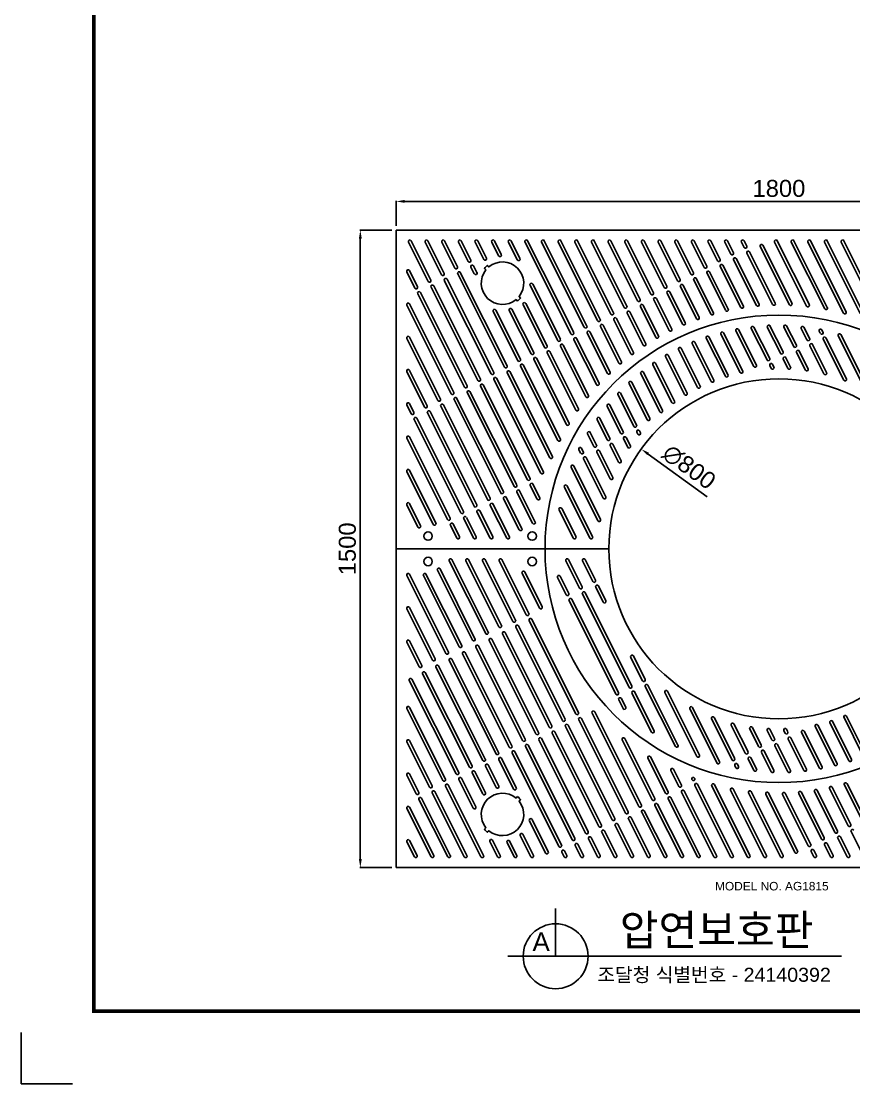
# Model space of a CAD drawing. Header units: millimetres. Extents: x 20045 to 27217, y -49849 to -44778.
# Drawn here: x 20045 to 22002, y -49849 to -47349 of the extents above; entities that cross this region are included whole.
import ezdxf
from ezdxf.enums import TextEntityAlignment as Align

# ---------------------------------------------------------------- set-up
doc = ezdxf.new("R2010")
doc.units = ezdxf.units.MM
doc.layers.add('LAYOUT', color=7, linetype='Continuous')
doc.layers.add('TEXT', color=7, linetype='Continuous')
doc.styles.get("Standard").update_dxf_attribs({"font": 'arial.ttf'})
doc.dimstyles.new('ISO-25', dxfattribs={"dimtxt": 40, "dimasz": 20, "dimexe": 1.25, "dimexo": 10, "dimgap": 10, "dimtad": 1, "dimdec": 0, "dimtxsty": 'Standard', "dimcen": 2.5, "dimclrd": 3, "dimclre": 3, "dimclrt": 3, "dimadec": 0, "dimazin": 0, "dimtfac": 1, "dimtdec": 0, "dimtmove": 0, "dimatfit": 3, "dimfxl": 1, "dimarcsym": 0})

# ---------------------------------------------------------------- blocks, each defined once
blk = doc.blocks.new('AG1815')
for p, q in [((17607.6, -48652.7), (17607.6, -47902.7)), ((17607.6, -47902.7), (19407.6, -47902.7)), ((17689.2, -48020.3), (17642.9, -47927.7)), ((17720.5, -48004.6), (17682, -47927.7)), ((17751.8, -47989), (17721.2, -47927.7)), ((17783.1, -47973.3), (17760.3, -47927.7)), ((17819.9, -47968.7), (17799.4, -47927.7)), ((17854.8, -47960.2), (17838.6, -47927.7)), ((17898.7, -47969.7), (17877.7, -47927.7)), ((18025, -48144), (17916.8, -47927.7)), ((18056.3, -48128.4), (17955.9, -47927.7)), ((18087.6, -48112.7), (17995.1, -47927.7)), ((18118.9, -48097.1), (18034.2, -47927.7)), ((18150.2, -48081.4), (18073.3, -47927.7)), ((18181.5, -48065.8), (18112.5, -47927.7)), ((18212.8, -48050.1), (18151.6, -47927.7)), ((18244.1, -48034.4), (18190.7, -47927.7)), ((18275.4, -48018.8), (18229.9, -47927.7)), ((18306.7, -48003.1), (18269, -47927.7)), ((18338, -47987.4), (18308.1, -47927.7)), ((18369.3, -47971.8), (18347.3, -47927.7)), ((18400.6, -47956.2), (18386.4, -47927.7)), ((18431.9, -47940.5), (18425.5, -47927.7)), ((18579.1, -48078.3), (18503.8, -47927.7)), ((18621.4, -48084.7), (18542.9, -47927.7)), ((18665.7, -48095), (18582, -47927.7)), ((18705.1, -48095.6), (18621.2, -47927.7)), ((18736.4, -48079.9), (18660.3, -47927.7)), ((17682.9, -48023.4), (17636.6, -47930.8)), ((17714.2, -48007.8), (17675.8, -47930.8)), ((17745.5, -47992.1), (17714.9, -47930.8)), ((17776.8, -47976.5), (17754, -47930.8)), ((17813.7, -47971.8), (17793.2, -47930.8)), ((17848.5, -47963.3), (17832.3, -47930.8)), ((17892.4, -47972.8), (17871.4, -47930.8)), ((18018.7, -48147.1), (17910.6, -47930.8)), ((18050, -48131.5), (17949.7, -47930.8)), ((18081.3, -48115.8), (17988.8, -47930.8)), ((18112.6, -48100.2), (18028, -47930.8)), ((18143.9, -48084.5), (18067.1, -47930.8)), ((18175.2, -48068.9), (18106.2, -47930.8)), ((18206.5, -48053.2), (18145.3, -47930.8)), ((18237.8, -48037.6), (18184.5, -47930.8)), ((18269.2, -48021.9), (18223.6, -47930.8)), ((18300.5, -48006.3), (18262.7, -47930.8)), ((18331.7, -47990.6), (18301.9, -47930.8)), ((18363.1, -47975), (18341, -47930.8)), ((18394.4, -47959.3), (18380.1, -47930.8)), ((18425.7, -47943.7), (18419.3, -47930.8)), ((18532.1, -48078.2), (18463.7, -47941.4)), ((18538.4, -48075.1), (18470, -47938.3)), ((18572.8, -48081.4), (18497.5, -47930.8)), ((18615.2, -48087.9), (18536.7, -47930.8)), ((18659.4, -48098.1), (18575.8, -47930.8)), ((18698.8, -48098.7), (18614.9, -47930.8)), ((18730.2, -48083), (18654.1, -47930.8)), ((18454.8, -48080.1), (18401.1, -47972.7)), ((18461, -48077), (18407.3, -47969.6)), ((18492.8, -48077.9), (18432.4, -47957.1)), ((18499.1, -48074.8), (18438.6, -47953.9)), ((17651.6, -48039.1), (17632.6, -48001)), ((17657.9, -48035.9), (17638.9, -47997.9)), ((17868.4, -48222.3), (17758.5, -48002.4)), ((17791.4, -48005.6), (17783.6, -47989.9)), ((17797.7, -48002.5), (17789.8, -47986.7)), ((18388.5, -48088.4), (18344.7, -48000.9)), ((18418, -48084.7), (18369.8, -47988.4)), ((18424.2, -48081.6), (18376, -47985.3)), ((17830.9, -48241.1), (17720.9, -48021.2)), ((17837.1, -48237.9), (17727.2, -48018.1)), ((17862.2, -48225.4), (17752.3, -48005.5)), ((18347.5, -48100.4), (18307.2, -48019.7)), ((18353.8, -48097.3), (18313.4, -48016.6)), ((18382.2, -48091.5), (18338.5, -48004)), ((17768.3, -48272.4), (17658.3, -48052.5)), ((17774.5, -48269.2), (17664.6, -48049.4)), ((17799.6, -48256.7), (17689.6, -48036.8)), ((17805.8, -48253.6), (17695.9, -48033.7)), ((17987.4, -48162.8), (17922.4, -48032.8)), ((17993.7, -48159.7), (17928.7, -48029.6)), ((18281.1, -48124.2), (18244.6, -48051)), ((18287.4, -48121), (18250.8, -48047.9)), ((18313.9, -48111.3), (18275.9, -48035.3)), ((18320.1, -48108.2), (18282.1, -48032.2)), ((17743.2, -48284.9), (17638.9, -48076.1)), ((17956.1, -48178.4), (17906, -48078.3)), ((17962.4, -48175.3), (17912.3, -48075.1)), ((18249.4, -48139), (18213.3, -48066.6)), ((18255.7, -48135.8), (18219.5, -48063.5)), ((17737, -48288), (17632.6, -48079.3)), ((17893.5, -48209.8), (17835.6, -48093.9)), ((17899.8, -48206.6), (17841.8, -48090.8)), ((17924.8, -48194.1), (17873.7, -48091.9)), ((17931.1, -48191), (17879.9, -48088.7)), ((18188.4, -48173.5), (18150.6, -48098)), ((18194.7, -48170.3), (18156.9, -48094.8)), ((18218.4, -48155.2), (18181.9, -48082.3)), ((18224.7, -48152.1), (18188.2, -48079.2)), ((18137.5, -48212.6), (18094.3, -48126.1)), ((18159.3, -48193.6), (18119.3, -48113.6)), ((18165.6, -48190.5), (18125.6, -48110.5)), ((18517.3, -48189.5), (18486.6, -48128.1)), ((18548.6, -48173.8), (18525.7, -48128)), ((18104.3, -48240), (18056.7, -48144.9)), ((18110.5, -48236.8), (18063, -48141.8)), ((18131.3, -48215.7), (18088, -48129.3)), ((18416.2, -48237.7), (18371, -48147.3)), ((18422.4, -48234.5), (18377.2, -48144.1)), ((18448.4, -48223.9), (18406.2, -48139.5)), ((18454.7, -48220.8), (18412.5, -48136.4)), ((18479.7, -48208.3), (18442.6, -48134.1)), ((18486, -48205.1), (18448.9, -48131)), ((18511, -48192.6), (18480.3, -48131.3)), ((18542.3, -48177), (18519.4, -48131.1)), ((18573.6, -48161.3), (18560, -48134.1)), ((18579.9, -48158.2), (18566.3, -48131)), ((18604.9, -48145.6), (18602.4, -48140.7)), ((18611.2, -48142.5), (18608.7, -48137.5)), ((18711, -48279.5), (18647, -48151.4)), ((18717.3, -48276.4), (18653.2, -48148.3)), ((17705.7, -48303.7), (17632.6, -48157.5)), ((17711.9, -48300.5), (17638.9, -48154.4)), ((18053.6, -48295.1), (17994.1, -48176.2)), ((18059.8, -48292), (18000.4, -48173.1)), ((18078.3, -48266.4), (18025.4, -48160.6)), ((18084.6, -48263.2), (18031.7, -48157.4)), ((18348.4, -48258.7), (18303.8, -48169.4)), ((18354.6, -48255.5), (18310, -48166.3)), ((18381.6, -48246.8), (18336.8, -48157.3)), ((18387.9, -48243.7), (18343.1, -48154.1)), ((18613.5, -48241.1), (18580.3, -48174.7)), ((18619.8, -48238), (18586.6, -48171.6)), ((18660.1, -48256), (18611.6, -48159.1)), ((18666.4, -48252.9), (18617.9, -48155.9)), ((18030.1, -48326.4), (17962.8, -48191.9)), ((18036.3, -48323.3), (17969.1, -48188.7)), ((18285.6, -48289.6), (18241, -48200.4)), ((18291.9, -48286.5), (18247.3, -48197.3)), ((18316.5, -48273.1), (18271.8, -48183.7)), ((18322.7, -48270), (18278, -48180.6)), ((18535.1, -48225.1), (18524, -48202.9)), ((18570, -48232.3), (18549, -48190.4)), ((18576.3, -48229.2), (18555.3, -48187.2)), ((17987.5, -48397.8), (17900.2, -48223.2)), ((17993.8, -48394.6), (17906.5, -48220)), ((18008, -48360.5), (17931.5, -48207.5)), ((18014.2, -48357.4), (17937.8, -48204.4)), ((18256, -48308.8), (18211.3, -48219.3)), ((18262.3, -48305.6), (18217.6, -48216.2)), ((18489.6, -48228.1), (18486.4, -48221.7)), ((18495.9, -48225), (18492.7, -48218.5)), ((18528.8, -48228.2), (18517.7, -48206)), ((17674.4, -48319.3), (17632.6, -48235.8)), ((17680.6, -48316.2), (17638.9, -48232.7)), ((17953.8, -48471.2), (17843.9, -48251.3)), ((17968.9, -48438.8), (17868.9, -48238.8)), ((17975.1, -48435.7), (17875.2, -48235.7)), ((18227.8, -48330.6), (18182.7, -48240.3)), ((18234.1, -48327.4), (18189, -48237.2)), ((17916.2, -48490), (17806.3, -48270.1)), ((17922.5, -48486.9), (17812.5, -48267)), ((17947.5, -48474.4), (17837.6, -48254.5)), ((18198, -48349.1), (18155.2, -48263.6)), ((18204.2, -48346), (18161.4, -48260.4)), ((17853.6, -48521.3), (17743.7, -48301.4)), ((17859.9, -48518.2), (17749.9, -48298.3)), ((17884.9, -48505.7), (17775, -48285.8)), ((17891.2, -48502.5), (17781.2, -48282.6)), ((18166.7, -48364.8), (18128.8, -48289.1)), ((18172.9, -48361.7), (18135.1, -48286)), ((17643.1, -48335), (17632.6, -48314.1)), ((17649.3, -48331.8), (17638.9, -48310.9)), ((17822.3, -48537), (17712.4, -48317.1)), ((17828.6, -48533.8), (17718.6, -48314)), ((18135.4, -48380.4), (18103.8, -48317.2)), ((18141.6, -48377.3), (18110, -48314.1)), ((17759.7, -48568.3), (17649.8, -48348.4)), ((17766, -48565.1), (17656, -48345.3)), ((17791, -48552.6), (17681.1, -48332.7)), ((17797.3, -48549.5), (17687.3, -48329.6)), ((18104.1, -48396.1), (18080, -48348)), ((18110.3, -48393), (18086.3, -48344.9)), ((18175.7, -48382.8), (18173.4, -48378.2)), ((18181.9, -48379.6), (18179.6, -48375.1)), ((17728.4, -48583.9), (17632.6, -48392.3)), ((17734.7, -48580.8), (17638.9, -48389.2)), ((18072.7, -48411.7), (18057.8, -48381.9)), ((18079, -48408.6), (18064.1, -48378.8)), ((18152, -48413.8), (18142.1, -48393.9)), ((18158.3, -48410.6), (18148.3, -48390.7)), ((18041.4, -48427.4), (18037.4, -48419.2)), ((18047.7, -48424.3), (18043.6, -48416.1)), ((18110.9, -48488), (18079.5, -48425.2)), ((18117.1, -48484.9), (18085.7, -48422)), ((18130.3, -48448.6), (18110.8, -48409.5)), ((18136.6, -48445.4), (18117, -48406.4)), ((18094.4, -48533.3), (18048.2, -48440.8)), ((18100.7, -48530.2), (18054.4, -48437.7)), ((17695, -48595.4), (17632.6, -48470.6)), ((17701.3, -48592.3), (17638.9, -48467.5)), ((18082, -48586.7), (18019, -48460.7)), ((18088.3, -48583.6), (18025.2, -48457.6)), ((17945.3, -48532.5), (17929.2, -48500.3)), ((17928.4, -48592.7), (17891.6, -48519.1)), ((17934.7, -48589.6), (17897.9, -48515.9)), ((17939, -48535.6), (17922.9, -48503.4)), ((18063.3, -48627.7), (18003.1, -48507.3)), ((18069.6, -48624.6), (18009.4, -48504.2)), ((17658.9, -48601.4), (17632.6, -48548.8)), ((17665.1, -48598.3), (17638.9, -48545.7)), ((17867.7, -48627.7), (17829, -48550.4)), ((17873.9, -48624.6), (17835.3, -48547.2)), ((17897.1, -48608.2), (17860.3, -48534.7)), ((17903.3, -48605.1), (17866.6, -48531.6)), ((17828.5, -48627.7), (17797.7, -48566)), ((17834.8, -48624.6), (17804, -48562.9)), ((18024.2, -48627.7), (17990.7, -48560.7)), ((18030.5, -48624.6), (17997, -48557.6)), ((17750.3, -48627.7), (17735.1, -48597.3)), ((17756.5, -48624.6), (17741.4, -48594.2)), ((17789.4, -48627.7), (17766.4, -48581.7)), ((17795.7, -48624.6), (17772.7, -48578.6)), ((18107.6, -48652.7), (17607.6, -48652.7)), ((17607.6, -49402.7), (17607.6, -48652.7)), ((17738.8, -48677.7), (17824.3, -48848.8)), ((17777.9, -48677.7), (17855.6, -48833.1)), ((17817.1, -48677.7), (17888.5, -48820.6)), ((17856.2, -48677.7), (17919.8, -48805)), ((18012.7, -48677.7), (18045, -48742.4)), ((18051.8, -48677.7), (18076.3, -48726.7)), ((17704.6, -48703.1), (17786.8, -48867.6)), ((17710.8, -48700), (17793, -48864.5)), ((17732.5, -48680.8), (17818.1, -48851.9)), ((17771.7, -48680.8), (17849.4, -48836.3)), ((17810.8, -48680.8), (17882.3, -48823.8)), ((17849.9, -48680.8), (17913.6, -48808.1)), ((18006.5, -48680.8), (18038.8, -48745.5)), ((18045.6, -48680.8), (18070.1, -48729.8)), ((17632.6, -48715.8), (17724.2, -48898.9)), ((17638.9, -48712.6), (17730.4, -48895.8)), ((17671.6, -48715.5), (17755.5, -48883.2)), ((17677.8, -48712.3), (17761.7, -48880.1)), ((17903.7, -48710.1), (17944.9, -48792.5)), ((17909.9, -48707), (17951.1, -48789.3)), ((17986.9, -48720.1), (18007.5, -48761.1)), ((17993.2, -48716.9), (18013.7, -48758)), ((18076.8, -48743.3), (18094.4, -48778.5)), ((18083.1, -48740.1), (18100.7, -48775.4)), ((18014.2, -48774.6), (18124.1, -48994.4)), ((18020.4, -48771.4), (18130.4, -48991.3)), ((18045.5, -48758.9), (18155.4, -48978.8)), ((18051.8, -48755.8), (18161.7, -48975.7)), ((17632.6, -48794), (17692.9, -48914.5)), ((17638.9, -48790.9), (17699.1, -48911.4)), ((17920.3, -48821.5), (18030.2, -49041.4)), ((17926.5, -48818.4), (18036.5, -49038.3)), ((17857.7, -48852.8), (17967.6, -49072.7)), ((17863.9, -48849.7), (17973.9, -49069.6)), ((17889, -48837.2), (17998.9, -49057)), ((17895.2, -48834), (18005.2, -49053.9)), ((17632.6, -48872.3), (17661.6, -48930.2)), ((17638.9, -48869.1), (17667.8, -48927.1)), ((17826.4, -48868.5), (17936.3, -49088.4)), ((17832.6, -48865.3), (17942.6, -49085.2)), ((17763.7, -48899.8), (17873.7, -49119.7)), ((17770, -48896.7), (17879.9, -49116.5)), ((17795.1, -48884.1), (17905, -49104)), ((17801.3, -48881), (17911.2, -49100.9)), ((17707.4, -48928), (17817.3, -49147.8)), ((17732.4, -48915.4), (17842.4, -49135.3)), ((17738.7, -48912.3), (17848.6, -49132.2)), ((18159, -48907.7), (18186.7, -48963.1)), ((18165.3, -48904.6), (18193, -48960)), ((17669.8, -48946.7), (17779.8, -49166.6)), ((17676.1, -48943.6), (17786, -49163.5)), ((17701.1, -48931.1), (17811.1, -49151)), ((17638.5, -48962.4), (17748.5, -49182.3)), ((17644.8, -48959.3), (17754.7, -49179.1)), ((18193.4, -48976.6), (18264.1, -49117.8)), ((18199.7, -48973.4), (18270.3, -49114.7)), ((18162.1, -48992.2), (18207.9, -49083.8)), ((18168.4, -48989.1), (18214.2, -49080.6)), ((18239.7, -48990.7), (18314.8, -49141)), ((18245.9, -48987.6), (18321.1, -49137.9)), ((17638.9, -49025.7), (17723.4, -49194.8)), ((18130.8, -49007.9), (18141.3, -49028.8)), ((18137.1, -49004.7), (18147.6, -49025.7)), ((18304.2, -49025.9), (18368.2, -49154)), ((17632.6, -49028.8), (17717.2, -49197.9)), ((18043.2, -49051.7), (18153.1, -49271.6)), ((18068.2, -49039.2), (18178.2, -49259)), ((18074.5, -49036), (18184.4, -49255.9)), ((18297.9, -49029), (18362, -49157.1)), ((18348.8, -49052.5), (18397.3, -49149.5)), ((18355.1, -49049.4), (18403.6, -49146.3)), ((18660.6, -49049.9), (18705.2, -49139.1)), ((18666.8, -49046.8), (18711.4, -49136)), ((18005.6, -49070.5), (18115.5, -49290.3)), ((18011.9, -49067.3), (18121.8, -49287.2)), ((18036.9, -49054.8), (18146.9, -49274.7)), ((18395.4, -49067.4), (18428.6, -49133.8)), ((18401.7, -49064.3), (18434.9, -49130.7)), ((18438.9, -49076.2), (18459.9, -49118.2)), ((18445.2, -49073.1), (18466.2, -49115)), ((18486.4, -49077.2), (18497.5, -49099.4)), ((18525.6, -49077.3), (18528.8, -49083.7)), ((18592.8, -49070.9), (18638, -49161.3)), ((18599, -49067.7), (18644.2, -49158.1)), ((18627.3, -49061.7), (18672.1, -49151.3)), ((18633.6, -49058.6), (18678.4, -49148.1)), ((17943, -49101.8), (18052.9, -49321.6)), ((17949.3, -49098.6), (18059.2, -49318.5)), ((17974.3, -49086.1), (18084.2, -49306)), ((17980.6, -49083), (18090.5, -49302.9)), ((18138.9, -49102.2), (18209.5, -49243.4)), ((18145.1, -49099.1), (18215.7, -49240.3)), ((18480.1, -49080.3), (18491.2, -49102.5)), ((18519.3, -49080.5), (18522.5, -49086.9)), ((18529.2, -49100.3), (18566.3, -49174.4)), ((18535.5, -49097.1), (18572.6, -49171.3)), ((18560.5, -49084.6), (18602.7, -49169)), ((18566.8, -49081.5), (18609, -49165.9)), ((17632.6, -49107.1), (17685.9, -49213.6)), ((17638.9, -49103.9), (17692.1, -49210.4)), ((17911.7, -49117.4), (18021.6, -49337.3)), ((17918, -49114.3), (18027.9, -49334.2)), ((18497.9, -49115.9), (18528.6, -49177.3)), ((18504.2, -49112.8), (18534.9, -49174.2)), ((17849.1, -49148.7), (17883.8, -49218.2)), ((17855.3, -49145.6), (17890.1, -49215.1)), ((17880.4, -49133.1), (17990.3, -49353)), ((17886.7, -49129.9), (17996.6, -49349.8)), ((18199.5, -49145.3), (18240.8, -49227.7)), ((18205.8, -49142.1), (18247, -49224.6)), ((18435.3, -49147.2), (18448.9, -49174.4)), ((18441.6, -49144.1), (18455.2, -49171.3)), ((18466.6, -49131.6), (18489.5, -49177.4)), ((18472.9, -49128.4), (18495.8, -49174.3)), ((17792.7, -49176.9), (17817.5, -49226.5)), ((17817.8, -49164.4), (17842.8, -49214.4)), ((17824, -49161.2), (17849.1, -49211.3)), ((18253.3, -49174.6), (18272.1, -49212.1)), ((18259.6, -49171.5), (18278.3, -49208.9)), ((18404, -49162.9), (18406.5, -49167.9)), ((18410.3, -49159.8), (18412.8, -49164.7)), ((17632.6, -49185.3), (17654.5, -49229.2)), ((17638.9, -49182.2), (17660.8, -49226.1)), ((17755.2, -49195.7), (17788.8, -49263)), ((17761.4, -49192.6), (17795.1, -49259.9)), ((17786.5, -49180), (17811.3, -49229.6)), ((18302.9, -49195.5), (18303.4, -49196.4)), ((18309.2, -49192.4), (18309.6, -49193.3)), ((17692.6, -49227), (17767.9, -49377.7)), ((17698.8, -49223.9), (17774.2, -49374.6)), ((17723.9, -49211.3), (17807, -49377.7)), ((17730.1, -49208.2), (17813.3, -49374.6)), ((18278.8, -49225.5), (18354.9, -49377.7)), ((18285, -49222.4), (18361.1, -49374.6)), ((18310.1, -49209.8), (18394, -49377.7)), ((18316.3, -49206.7), (18400.3, -49374.6)), ((18349.5, -49210.4), (18433.1, -49377.7)), ((18355.8, -49207.3), (18439.4, -49374.6)), ((18393.8, -49220.7), (18472.3, -49377.7)), ((18400, -49217.5), (18478.5, -49374.6)), ((18436.1, -49227.1), (18511.4, -49377.7)), ((18442.4, -49224), (18517.7, -49374.6)), ((18483.1, -49227.2), (18551.5, -49364)), ((18522.4, -49227.5), (18582.8, -49348.3)), ((18560.4, -49225.3), (18614.1, -49332.7)), ((18591, -49223.8), (18639.2, -49320.2)), ((18597.2, -49220.7), (18645.4, -49317)), ((18626.7, -49217), (18670.5, -49304.5)), ((18633, -49213.9), (18676.7, -49301.4)), ((18661.4, -49208.1), (18701.8, -49288.8)), ((18667.7, -49205), (18708, -49285.7)), ((17661.3, -49242.6), (17728.8, -49377.7)), ((17667.5, -49239.5), (17735, -49374.6)), ((18247.5, -49241.1), (18315.8, -49377.7)), ((18253.7, -49238), (18322, -49374.6)), ((18476.8, -49230.3), (18545.2, -49367.1)), ((18516.1, -49230.6), (18576.5, -49351.5)), ((18554.2, -49228.4), (18607.9, -49335.8)), ((17632.6, -49263.6), (17689.7, -49377.7)), ((17638.9, -49260.5), (17695.9, -49374.6)), ((18184.9, -49272.5), (18237.5, -49377.7)), ((18191.1, -49269.3), (18243.8, -49374.6)), ((18216.2, -49256.8), (18276.6, -49377.7)), ((18222.4, -49253.7), (18282.9, -49374.6)), ((17920.9, -49292.4), (17959, -49368.6)), ((17927.2, -49289.3), (17965.3, -49365.5)), ((18128.5, -49300.6), (18165.5, -49374.6)), ((18153.6, -49288.1), (18198.4, -49377.7)), ((18159.8, -49285), (18204.6, -49374.6)), ((17899.4, -49327.5), (17924.4, -49377.7)), ((17905.6, -49324.4), (17930.7, -49374.6)), ((18091, -49319.4), (18120.1, -49377.7)), ((18097.2, -49316.3), (18126.4, -49374.6)), ((18122.3, -49303.8), (18159.2, -49377.7)), ((18677.2, -49318), (18707.1, -49377.7)), ((17632.6, -49341.8), (17650.5, -49377.7)), ((17638.9, -49338.7), (17656.8, -49374.6)), ((17828.1, -49341.5), (17846.2, -49377.7)), ((17834.4, -49338.4), (17852.4, -49374.6)), ((17868.3, -49343.6), (17885.3, -49377.7)), ((17874.5, -49340.5), (17891.6, -49374.6)), ((18028.3, -49350.7), (18041.8, -49377.7)), ((18034.6, -49347.6), (18048.1, -49374.6)), ((18059.6, -49335.1), (18081, -49377.7)), ((18065.9, -49331.9), (18087.2, -49374.6)), ((18614.6, -49349.2), (18628.8, -49377.7)), ((18620.8, -49346.1), (18635.1, -49374.6)), ((18645.9, -49333.6), (18667.9, -49377.7)), ((18652.1, -49330.4), (18674.2, -49374.6)), ((17997, -49366.4), (18002.7, -49377.7)), ((18003.3, -49363.2), (18009, -49374.6)), ((18583.3, -49364.9), (18589.7, -49377.7)), ((18589.5, -49361.7), (18595.9, -49374.6)), ((19407.6, -49402.7), (17607.6, -49402.7))]:
    blk.add_line(p, q)
for points in [[(17893.2, -48069.6, 0.045549), (17900.2, -48062.5), (17896.6, -48058.9, 0.904534), (17825.6, -47989.3), (17822, -47985.8, 0.045549), (17815, -47992.9), (17818.6, -47996.5, 0.904534), (17889.6, -48066.1)], [(17893.2, -49235.8, -0.045549), (17900.2, -49242.9), (17896.6, -49246.5, -0.904534), (17825.6, -49316.1), (17822, -49319.6, -0.045549), (17815, -49312.5), (17818.6, -49308.9, -0.904534), (17889.6, -49239.3)]]:
    blk.add_lwpolyline(points, format="xyb", close=True)
for centre in [(17682.6, -48622.7), (17927.6, -48622.7), (17682.6, -48682.7), (17927.6, -48682.7)]:
    blk.add_circle(centre, 10)
for centre, radius, start, end in [((17639.8, -47929.3), 3.5, 26.5651, 206.5651), ((17678.9, -47929.3), 3.5, 26.5651, 206.5651), ((17718, -47929.3), 3.5, 26.5651, 206.5651), ((17757.2, -47929.3), 3.5, 26.5651, 206.5651), ((17796.3, -47929.3), 3.5, 26.5651, 206.5651), ((17835.4, -47929.3), 3.5, 26.5651, 206.5651), ((17874.6, -47929.3), 3.5, 26.5651, 206.5651), ((17913.7, -47929.3), 3.5, 26.5651, 206.5651), ((17952.8, -47929.3), 3.5, 26.5651, 206.5651), ((17992, -47929.3), 3.5, 26.5651, 206.5651), ((18031.1, -47929.3), 3.5, 26.5651, 206.5651), ((18070.2, -47929.3), 3.5, 26.5651, 206.5651), ((18109.3, -47929.3), 3.5, 26.5651, 206.5651), ((18148.5, -47929.3), 3.5, 26.5651, 206.5651), ((18187.6, -47929.3), 3.5, 26.5651, 206.5651), ((18226.7, -47929.3), 3.5, 26.5651, 206.5651), ((18265.9, -47929.3), 3.5, 26.5651, 206.5651), ((18305, -47929.3), 3.5, 26.5651, 206.5651), ((18344.1, -47929.3), 3.5, 26.5651, 206.5651), ((18383.3, -47929.3), 3.5, 26.5651, 206.5651), ((18422.4, -47929.3), 3.5, 26.5651, 206.5651), ((18500.7, -47929.3), 3.5, 26.5651, 206.5651), ((18539.8, -47929.3), 3.5, 26.5651, 206.5651), ((18578.9, -47929.3), 3.5, 26.5651, 206.5651), ((18618, -47929.3), 3.5, 26.5651, 206.5651), ((18657.2, -47929.3), 3.5, 26.5651, 206.5651), ((18428.8, -47942.1), 3.5, 206.5651, 26.5651), ((18435.5, -47955.5), 3.5, 26.5651, 206.5651), ((18466.8, -47939.9), 3.5, 26.5651, 206.5651), ((17780, -47974.9), 3.5, 206.5651, 26.5651), ((17816.8, -47970.3), 3.5, 206.5651, 26.5651), ((17851.7, -47961.8), 3.5, 206.5651, 26.5651), ((17895.5, -47971.2), 3.5, 206.5651, 26.5651), ((18366.2, -47973.4), 3.5, 206.5651, 26.5651), ((18397.5, -47957.7), 3.5, 206.5651, 26.5651), ((18404.2, -47971.2), 3.5, 26.5651, 206.5651), ((17635.7, -47999.4), 3.5, 26.5651, 206.5651), ((17748.7, -47990.5), 3.5, 206.5651, 26.5651), ((17755.4, -48004), 3.5, 26.5651, 206.5651), ((17786.7, -47988.3), 3.5, 26.5651, 206.5651), ((17794.6, -48004.1), 3.5, 206.5651, 26.5651), ((18303.6, -48004.7), 3.5, 206.5651, 26.5651), ((18334.9, -47989.1), 3.5, 206.5651, 26.5651), ((18341.6, -48002.5), 3.5, 26.5651, 206.5651), ((18372.9, -47986.8), 3.5, 26.5651, 206.5651), ((17686.1, -48021.9), 3.5, 206.5651, 26.5651), ((17717.4, -48006.2), 3.5, 206.5651, 26.5651), ((17724.1, -48019.6), 3.5, 26.5651, 206.5651), ((17925.5, -48031.2), 3.5, 26.5651, 206.5651), ((18272.3, -48020.4), 3.5, 206.5651, 26.5651), ((18310.3, -48018.1), 3.5, 26.5651, 206.5651), ((17654.8, -48037.5), 3.5, 206.5651, 26.5651), ((17661.5, -48050.9), 3.5, 26.5651, 206.5651), ((17692.8, -48035.3), 3.5, 26.5651, 206.5651), ((18209.7, -48051.7), 3.5, 206.5651, 26.5651), ((18241, -48036), 3.5, 206.5651, 26.5651), ((18247.7, -48049.4), 3.5, 26.5651, 206.5651), ((18279, -48033.8), 3.5, 26.5651, 206.5651), ((17635.7, -48077.7), 3.5, 26.5651, 206.5651), ((17909.1, -48076.7), 3.5, 26.5651, 206.5651), ((18178.4, -48067.3), 3.5, 206.5651, 26.5651), ((18185.1, -48080.7), 3.5, 26.5651, 206.5651), ((18216.4, -48065.1), 3.5, 26.5651, 206.5651), ((18457.9, -48078.6), 3.5, 206.5651, 26.5651), ((18495.9, -48076.3), 3.5, 206.5651, 26.5651), ((18535.2, -48076.7), 3.5, 206.5651, 26.5651), ((17838.7, -48092.3), 3.5, 26.5651, 206.5651), ((17876.8, -48090.3), 3.5, 26.5651, 206.5651), ((18507.6, -48652.7), 550, 0, 180), ((18115.8, -48098.6), 3.5, 206.5651, 26.5651), ((18147.1, -48083), 3.5, 206.5651, 26.5651), ((18153.8, -48096.4), 3.5, 26.5651, 206.5651), ((18350.7, -48098.9), 3.5, 206.5651, 26.5651), ((18385.4, -48090), 3.5, 206.5651, 26.5651), ((18421.1, -48083.2), 3.5, 206.5651, 26.5651), ((18575.9, -48079.8), 3.5, 206.5651, 26.5651), ((18618.3, -48086.3), 3.5, 206.5651, 26.5651), ((18662.6, -48096.5), 3.5, 206.5651, 26.5651), ((18084.5, -48114.3), 3.5, 206.5651, 26.5651), ((18091.2, -48127.7), 3.5, 26.5651, 206.5651), ((18122.5, -48112), 3.5, 26.5651, 206.5651), ((18284.3, -48122.6), 3.5, 206.5651, 26.5651), ((18317, -48109.8), 3.5, 206.5651, 26.5651), ((18483.5, -48129.7), 3.5, 26.5651, 206.5651), ((18522.5, -48129.6), 3.5, 26.5651, 206.5651), ((17635.7, -48156), 3.5, 26.5651, 206.5651), ((18021.8, -48145.6), 3.5, 206.5651, 26.5651), ((18053.1, -48129.9), 3.5, 206.5651, 26.5651), ((18059.9, -48143.3), 3.5, 26.5651, 206.5651), ((18221.6, -48153.7), 3.5, 206.5651, 26.5651), ((18252.5, -48137.4), 3.5, 206.5651, 26.5651), ((18340, -48155.7), 3.5, 26.5651, 206.5651), ((18374.1, -48145.7), 3.5, 26.5651, 206.5651), ((18409.3, -48138), 3.5, 26.5651, 206.5651), ((18445.8, -48132.6), 3.5, 26.5651, 206.5651), ((18563.2, -48132.6), 3.5, 26.5651, 206.5651), ((18605.6, -48139.1), 3.5, 26.5651, 206.5651), ((18608.1, -48144.1), 3.5, 206.5651, 26.5651), ((18650.1, -48149.9), 3.5, 26.5651, 206.5651), ((17959.2, -48176.9), 3.5, 206.5651, 26.5651), ((17990.5, -48161.2), 3.5, 206.5651, 26.5651), ((17997.2, -48174.6), 3.5, 26.5651, 206.5651), ((18028.6, -48159), 3.5, 26.5651, 206.5651), ((18191.5, -48171.9), 3.5, 206.5651, 26.5651), ((18306.9, -48167.9), 3.5, 26.5651, 206.5651), ((18545.5, -48175.4), 3.5, 206.5651, 26.5651), ((18576.8, -48159.7), 3.5, 206.5651, 26.5651), ((18583.5, -48173.2), 3.5, 26.5651, 206.5651), ((18614.8, -48157.5), 3.5, 26.5651, 206.5651), ((17927.9, -48192.5), 3.5, 206.5651, 26.5651), ((17934.6, -48206), 3.5, 26.5651, 206.5651), ((17965.9, -48190.3), 3.5, 26.5651, 206.5651), ((18162.5, -48192), 3.5, 206.5651, 26.5651), ((18244.1, -48198.9), 3.5, 26.5651, 206.5651), ((18274.9, -48182.1), 3.5, 26.5651, 206.5651), ((18514.1, -48191), 3.5, 206.5651, 26.5651), ((18520.9, -48204.5), 3.5, 26.5651, 206.5651), ((18552.2, -48188.8), 3.5, 26.5651, 206.5651), ((17865.3, -48223.8), 3.5, 206.5651, 26.5651), ((17896.6, -48208.2), 3.5, 206.5651, 26.5651), ((17903.3, -48221.6), 3.5, 26.5651, 206.5651), ((18134.4, -48214.2), 3.5, 206.5651, 26.5651), ((18214.4, -48217.7), 3.5, 26.5651, 206.5651), ((18451.5, -48222.3), 3.5, 206.5651, 26.5651), ((18482.8, -48206.7), 3.5, 206.5651, 26.5651), ((18489.6, -48220.1), 3.5, 26.5651, 206.5651), ((18492.8, -48226.5), 3.5, 206.5651, 26.5651), ((18532, -48226.7), 3.5, 206.5651, 26.5651), ((17635.7, -48234.2), 3.5, 26.5651, 206.5651), ((17834, -48239.5), 3.5, 206.5651, 26.5651), ((17840.7, -48252.9), 3.5, 26.5651, 206.5651), ((17872, -48237.3), 3.5, 26.5651, 206.5651), ((18107.4, -48238.4), 3.5, 206.5651, 26.5651), ((18507.6, -48652.7), 400, 0, 180), ((18185.8, -48238.8), 3.5, 26.5651, 206.5651), ((18384.7, -48245.2), 3.5, 206.5651, 26.5651), ((18419.3, -48236.1), 3.5, 206.5651, 26.5651), ((18573.1, -48230.7), 3.5, 206.5651, 26.5651), ((18616.7, -48239.6), 3.5, 206.5651, 26.5651), ((18663.2, -48254.4), 3.5, 206.5651, 26.5651), ((17771.4, -48270.8), 3.5, 206.5651, 26.5651), ((17802.7, -48255.1), 3.5, 206.5651, 26.5651), ((17809.4, -48268.6), 3.5, 26.5651, 206.5651), ((18081.5, -48264.8), 3.5, 206.5651, 26.5651), ((18158.3, -48262), 3.5, 26.5651, 206.5651), ((18319.6, -48271.5), 3.5, 206.5651, 26.5651), ((18351.5, -48257.1), 3.5, 206.5651, 26.5651), ((17708.8, -48302.1), 3.5, 206.5651, 26.5651), ((17740.1, -48286.5), 3.5, 206.5651, 26.5651), ((17746.8, -48299.9), 3.5, 26.5651, 206.5651), ((17778.1, -48284.2), 3.5, 26.5651, 206.5651), ((18056.7, -48293.5), 3.5, 206.5651, 26.5651), ((18132, -48287.6), 3.5, 26.5651, 206.5651), ((18288.8, -48288.1), 3.5, 206.5651, 26.5651), ((17635.7, -48312.5), 3.5, 26.5651, 206.5651), ((17677.5, -48317.8), 3.5, 206.5651, 26.5651), ((17684.2, -48331.2), 3.5, 26.5651, 206.5651), ((17715.5, -48315.5), 3.5, 26.5651, 206.5651), ((18033.2, -48324.8), 3.5, 206.5651, 26.5651), ((18106.9, -48315.7), 3.5, 26.5651, 206.5651), ((18230.9, -48329), 3.5, 206.5651, 26.5651), ((18259.2, -48307.2), 3.5, 206.5651, 26.5651), ((17646.2, -48333.4), 3.5, 206.5651, 26.5651), ((17652.9, -48346.8), 3.5, 26.5651, 206.5651), ((18083.2, -48346.5), 3.5, 26.5651, 206.5651), ((18201.1, -48347.6), 3.5, 206.5651, 26.5651), ((18011.1, -48358.9), 3.5, 206.5651, 26.5651), ((18061, -48380.3), 3.5, 26.5651, 206.5651), ((18138.5, -48378.9), 3.5, 206.5651, 26.5651), ((18169.8, -48363.2), 3.5, 206.5651, 26.5651), ((18176.5, -48376.6), 3.5, 26.5651, 206.5651), ((17635.7, -48390.8), 3.5, 26.5651, 206.5651), ((17990.6, -48396.2), 3.5, 206.5651, 26.5651), ((18107.2, -48394.5), 3.5, 206.5651, 26.5651), ((18145.2, -48392.3), 3.5, 26.5651, 206.5651), ((18178.8, -48381.2), 3.5, 206.5651, 26.5651), ((18040.5, -48417.7), 3.5, 26.5651, 206.5651), ((18044.6, -48425.8), 3.5, 206.5651, 26.5651), ((18075.9, -48410.2), 3.5, 206.5651, 26.5651), ((18082.6, -48423.6), 3.5, 26.5651, 206.5651), ((18113.9, -48407.9), 3.5, 26.5651, 206.5651), ((18155.1, -48412.2), 3.5, 206.5651, 26.5651), ((17972, -48437.2), 3.5, 206.5651, 26.5651), ((18051.3, -48439.2), 3.5, 26.5651, 206.5651), ((18133.4, -48447), 3.5, 206.5651, 26.5651), ((17635.7, -48469), 3.5, 26.5651, 206.5651), ((17950.7, -48472.8), 3.5, 206.5651, 26.5651), ((18022.1, -48459.1), 3.5, 26.5651, 206.5651), ((17888.1, -48504.1), 3.5, 206.5651, 26.5651), ((17919.4, -48488.4), 3.5, 206.5651, 26.5651), ((17926.1, -48501.9), 3.5, 26.5651, 206.5651), ((18006.3, -48505.7), 3.5, 26.5651, 206.5651), ((18114, -48486.4), 3.5, 206.5651, 26.5651), ((17856.7, -48519.7), 3.5, 206.5651, 26.5651), ((17894.8, -48517.5), 3.5, 26.5651, 206.5651), ((17635.7, -48547.3), 3.5, 26.5651, 206.5651), ((17794.1, -48551), 3.5, 206.5651, 26.5651), ((17825.4, -48535.4), 3.5, 206.5651, 26.5651), ((17832.1, -48548.8), 3.5, 26.5651, 206.5651), ((17863.5, -48533.2), 3.5, 26.5651, 206.5651), ((17942.2, -48534.1), 3.5, 206.5651, 26.5651), ((18097.5, -48531.7), 3.5, 206.5651, 26.5651), ((17762.8, -48566.7), 3.5, 206.5651, 26.5651), ((17769.5, -48580.1), 3.5, 26.5651, 206.5651), ((17800.8, -48564.5), 3.5, 26.5651, 206.5651), ((17993.8, -48559.2), 3.5, 26.5651, 206.5651), ((17662, -48599.9), 3.5, 206.5651, 26.5651), ((17698.1, -48593.8), 3.5, 206.5651, 26.5651), ((17731.5, -48582.4), 3.5, 206.5651, 26.5651), ((17738.2, -48595.8), 3.5, 26.5651, 206.5651), ((17931.6, -48591.1), 3.5, 206.5651, 26.5651), ((18085.1, -48585.2), 3.5, 206.5651, 26.5651), ((17753.4, -48626.1), 3.5, 206.5651, 26.5651), ((17792.5, -48626.1), 3.5, 206.5651, 26.5651), ((17831.7, -48626.1), 3.5, 206.5651, 26.5651), ((17870.8, -48626.1), 3.5, 206.5651, 26.5651), ((17900.2, -48606.6), 3.5, 206.5651, 26.5651), ((18027.3, -48626.1), 3.5, 206.5651, 26.5651), ((18066.5, -48626.1), 3.5, 206.5651, 26.5651), ((18507.6, -48652.7), 550, 180, 0), ((18507.6, -48652.7), 400, 180, 0), ((17735.7, -48679.3), 3.5, 26.5651, 206.5651), ((17774.8, -48679.3), 3.5, 26.5651, 206.5651), ((17813.9, -48679.3), 3.5, 26.5651, 206.5651), ((17853.1, -48679.3), 3.5, 26.5651, 206.5651), ((18009.6, -48679.3), 3.5, 26.5651, 206.5651), ((18048.7, -48679.3), 3.5, 26.5651, 206.5651), ((17707.7, -48701.6), 3.5, 26.5651, 206.5651), ((17635.7, -48714.2), 3.5, 26.5651, 206.5651), ((17674.7, -48713.9), 3.5, 26.5651, 206.5651), ((17906.8, -48708.5), 3.5, 26.5651, 206.5651), ((17990.1, -48718.5), 3.5, 26.5651, 206.5651), ((18073.2, -48728.3), 3.5, 206.5651, 26.5651), ((18041.9, -48743.9), 3.5, 206.5651, 26.5651), ((18079.9, -48741.7), 3.5, 26.5651, 206.5651), ((18010.6, -48759.6), 3.5, 206.5651, 26.5651), ((18017.3, -48773), 3.5, 26.5651, 206.5651), ((18048.6, -48757.3), 3.5, 26.5651, 206.5651), ((18097.6, -48777), 3.5, 206.5651, 26.5651), ((17635.7, -48792.4), 3.5, 26.5651, 206.5651), ((17948, -48790.9), 3.5, 206.5651, 26.5651), ((17885.4, -48822.2), 3.5, 206.5651, 26.5651), ((17916.7, -48806.5), 3.5, 206.5651, 26.5651), ((17923.4, -48820), 3.5, 26.5651, 206.5651), ((17821.2, -48850.4), 3.5, 206.5651, 26.5651), ((17852.5, -48834.7), 3.5, 206.5651, 26.5651), ((17860.8, -48851.3), 3.5, 26.5651, 206.5651), ((17892.1, -48835.6), 3.5, 26.5651, 206.5651), ((17635.7, -48870.7), 3.5, 26.5651, 206.5651), ((17789.9, -48866), 3.5, 206.5651, 26.5651), ((17829.5, -48866.9), 3.5, 26.5651, 206.5651), ((17727.3, -48897.3), 3.5, 206.5651, 26.5651), ((17758.6, -48881.7), 3.5, 206.5651, 26.5651), ((17766.9, -48898.2), 3.5, 26.5651, 206.5651), ((17798.2, -48882.6), 3.5, 26.5651, 206.5651), ((18162.2, -48906.2), 3.5, 26.5651, 206.5651), ((17664.7, -48928.6), 3.5, 206.5651, 26.5651), ((17696, -48913), 3.5, 206.5651, 26.5651), ((17704.3, -48929.5), 3.5, 26.5651, 206.5651), ((17735.6, -48913.9), 3.5, 26.5651, 206.5651), ((17673, -48945.2), 3.5, 26.5651, 206.5651), ((17641.7, -48960.8), 3.5, 26.5651, 206.5651), ((18158.6, -48977.2), 3.5, 206.5651, 26.5651), ((18189.9, -48961.6), 3.5, 206.5651, 26.5651), ((18196.6, -48975), 3.5, 26.5651, 206.5651), ((18127.3, -48992.9), 3.5, 206.5651, 26.5651), ((18134, -49006.3), 3.5, 26.5651, 206.5651), ((18165.3, -48990.6), 3.5, 26.5651, 206.5651), ((18242.8, -48989.2), 3.5, 26.5651, 206.5651), ((17635.7, -49027.2), 3.5, 26.5651, 206.5651), ((18144.4, -49027.2), 3.5, 206.5651, 26.5651), ((18301.1, -49027.4), 3.5, 26.5651, 206.5651), ((18033.3, -49039.8), 3.5, 206.5651, 26.5651), ((18040, -49053.2), 3.5, 26.5651, 206.5651), ((18071.4, -49037.6), 3.5, 26.5651, 206.5651), ((18352, -49051), 3.5, 26.5651, 206.5651), ((18663.7, -49048.3), 3.5, 26.5651, 206.5651), ((17970.7, -49071.1), 3.5, 206.5651, 26.5651), ((18002, -49055.5), 3.5, 206.5651, 26.5651), ((18008.7, -49068.9), 3.5, 26.5651, 206.5651), ((18398.5, -49065.9), 3.5, 26.5651, 206.5651), ((18442.1, -49074.7), 3.5, 26.5651, 206.5651), ((18483.2, -49078.7), 3.5, 26.5651, 206.5651), ((18522.4, -49078.9), 3.5, 26.5651, 206.5651), ((18595.9, -49069.3), 3.5, 26.5651, 206.5651), ((18630.5, -49060.2), 3.5, 26.5651, 206.5651), ((17635.7, -49105.5), 3.5, 26.5651, 206.5651), ((17908.1, -49102.4), 3.5, 206.5651, 26.5651), ((17939.4, -49086.8), 3.5, 206.5651, 26.5651), ((17946.1, -49100.2), 3.5, 26.5651, 206.5651), ((17977.4, -49084.6), 3.5, 26.5651, 206.5651), ((18142, -49100.6), 3.5, 26.5651, 206.5651), ((18211, -49082.2), 3.5, 206.5651, 26.5651), ((18494.3, -49100.9), 3.5, 206.5651, 26.5651), ((18525.6, -49085.3), 3.5, 206.5651, 26.5651), ((18532.4, -49098.7), 3.5, 26.5651, 206.5651), ((18563.7, -49083.1), 3.5, 26.5651, 206.5651), ((17876.8, -49118.1), 3.5, 206.5651, 26.5651), ((17883.5, -49131.5), 3.5, 26.5651, 206.5651), ((17914.8, -49115.9), 3.5, 26.5651, 206.5651), ((18267.2, -49116.2), 3.5, 206.5651, 26.5651), ((18463, -49116.6), 3.5, 206.5651, 26.5651), ((18469.7, -49130), 3.5, 26.5651, 206.5651), ((18501, -49114.4), 3.5, 26.5651, 206.5651), ((17814.2, -49149.4), 3.5, 206.5651, 26.5651), ((17845.5, -49133.7), 3.5, 206.5651, 26.5651), ((17852.2, -49147.2), 3.5, 26.5651, 206.5651), ((18202.7, -49143.7), 3.5, 26.5651, 206.5651), ((18317.9, -49139.5), 3.5, 206.5651, 26.5651), ((18400.4, -49147.9), 3.5, 206.5651, 26.5651), ((18431.7, -49132.3), 3.5, 206.5651, 26.5651), ((18438.4, -49145.7), 3.5, 26.5651, 206.5651), ((18675.2, -49149.7), 3.5, 206.5651, 26.5651), ((17782.9, -49165.1), 3.5, 206.5651, 26.5651), ((17789.6, -49178.5), 3.5, 26.5651, 206.5651), ((17820.9, -49162.8), 3.5, 26.5651, 206.5651), ((18256.5, -49173), 3.5, 26.5651, 206.5651), ((18365.1, -49155.5), 3.5, 206.5651, 26.5651), ((18407.1, -49161.3), 3.5, 26.5651, 206.5651), ((18409.6, -49166.3), 3.5, 206.5651, 26.5651), ((18452, -49172.8), 3.5, 206.5651, 26.5651), ((18492.6, -49175.8), 3.5, 206.5651, 26.5651), ((18531.7, -49175.7), 3.5, 206.5651, 26.5651), ((18569.4, -49172.8), 3.5, 206.5651, 26.5651), ((18605.9, -49167.4), 3.5, 206.5651, 26.5651), ((18641.1, -49159.7), 3.5, 206.5651, 26.5651), ((17635.7, -49183.8), 3.5, 26.5651, 206.5651), ((17720.3, -49196.4), 3.5, 206.5651, 26.5651), ((17751.6, -49180.7), 3.5, 206.5651, 26.5651), ((17758.3, -49194.1), 3.5, 26.5651, 206.5651), ((18306.1, -49193.9), 3.5, 26.5651, 206.5651), ((18306.5, -49194.9), 3.5, 206.5651, 26.5651), ((18664.5, -49206.5), 3.5, 26.5651, 206.5651), ((17657.7, -49227.7), 3.5, 206.5651, 26.5651), ((17689, -49212), 3.5, 206.5651, 26.5651), ((17695.7, -49225.4), 3.5, 26.5651, 206.5651), ((17727, -49209.8), 3.5, 26.5651, 206.5651), ((17814.4, -49228.1), 3.5, 206.5651, 26.5651), ((17845.9, -49212.8), 3.5, 206.5651, 26.5651), ((17887, -49216.7), 3.5, 206.5651, 26.5651), ((18243.9, -49226.2), 3.5, 206.5651, 26.5651), ((18275.2, -49210.5), 3.5, 206.5651, 26.5651), ((18281.9, -49223.9), 3.5, 26.5651, 206.5651), ((18313.2, -49208.3), 3.5, 26.5651, 206.5651), ((18352.6, -49208.9), 3.5, 26.5651, 206.5651), ((18396.9, -49219.1), 3.5, 26.5651, 206.5651), ((18439.3, -49225.6), 3.5, 26.5651, 206.5651), ((18480, -49228.7), 3.5, 26.5651, 206.5651), ((18519.3, -49229.1), 3.5, 26.5651, 206.5651), ((18557.3, -49226.8), 3.5, 26.5651, 206.5651), ((18594.1, -49222.2), 3.5, 26.5651, 206.5651), ((18629.8, -49215.4), 3.5, 26.5651, 206.5651), ((17664.4, -49241.1), 3.5, 26.5651, 206.5651), ((18212.6, -49241.8), 3.5, 206.5651, 26.5651), ((18219.3, -49255.2), 3.5, 26.5651, 206.5651), ((18250.6, -49239.6), 3.5, 26.5651, 206.5651), ((17635.7, -49262), 3.5, 26.5651, 206.5651), ((17792, -49261.4), 3.5, 206.5651, 26.5651), ((18150, -49273.1), 3.5, 206.5651, 26.5651), ((18181.3, -49257.5), 3.5, 206.5651, 26.5651), ((18188, -49270.9), 3.5, 26.5651, 206.5651), ((17924, -49290.8), 3.5, 26.5651, 206.5651), ((18087.4, -49304.4), 3.5, 206.5651, 26.5651), ((18118.7, -49288.8), 3.5, 206.5651, 26.5651), ((18125.4, -49302.2), 3.5, 26.5651, 206.5651), ((18156.7, -49286.5), 3.5, 26.5651, 206.5651), ((18673.6, -49302.9), 3.5, 206.5651, 26.5651), ((17902.5, -49326), 3.5, 26.5651, 206.5651), ((18056.1, -49320.1), 3.5, 206.5651, 26.5651), ((18094.1, -49317.8), 3.5, 26.5651, 206.5651), ((18642.3, -49318.6), 3.5, 206.5651, 26.5651), ((18680.3, -49316.3), 3.5, 26.5651, 206.5651), ((17635.7, -49340.3), 3.5, 26.5651, 206.5651), ((17831.2, -49340), 3.5, 26.5651, 206.5651), ((17871.4, -49342), 3.5, 26.5651, 206.5651), ((17993.5, -49351.4), 3.5, 206.5651, 26.5651), ((18024.8, -49335.7), 3.5, 206.5651, 26.5651), ((18031.5, -49349.1), 3.5, 26.5651, 206.5651), ((18062.8, -49333.5), 3.5, 26.5651, 206.5651), ((18579.7, -49349.9), 3.5, 206.5651, 26.5651), ((18611, -49334.2), 3.5, 206.5651, 26.5651), ((18617.7, -49347.7), 3.5, 26.5651, 206.5651), ((18649, -49332), 3.5, 26.5651, 206.5651), ((17653.7, -49376.1), 3.5, 206.5651, 26.5651), ((17692.8, -49376.1), 3.5, 206.5651, 26.5651), ((17731.9, -49376.1), 3.5, 206.5651, 26.5651), ((17771, -49376.1), 3.5, 206.5651, 26.5651), ((17810.2, -49376.1), 3.5, 206.5651, 26.5651), ((17849.3, -49376.1), 3.5, 206.5651, 26.5651), ((17888.4, -49376.1), 3.5, 206.5651, 26.5651), ((17927.6, -49376.1), 3.5, 206.5651, 26.5651), ((17962.2, -49367), 3.5, 206.5651, 26.5651), ((18000.2, -49364.8), 3.5, 26.5651, 206.5651), ((18005.8, -49376.1), 3.5, 206.5651, 26.5651), ((18045, -49376.1), 3.5, 206.5651, 26.5651), ((18084.1, -49376.1), 3.5, 206.5651, 26.5651), ((18123.2, -49376.1), 3.5, 206.5651, 26.5651), ((18162.4, -49376.1), 3.5, 206.5651, 26.5651), ((18201.5, -49376.1), 3.5, 206.5651, 26.5651), ((18240.6, -49376.1), 3.5, 206.5651, 26.5651), ((18279.8, -49376.1), 3.5, 206.5651, 26.5651), ((18318.9, -49376.1), 3.5, 206.5651, 26.5651), ((18358, -49376.1), 3.5, 206.5651, 26.5651), ((18397.1, -49376.1), 3.5, 206.5651, 26.5651), ((18436.3, -49376.1), 3.5, 206.5651, 26.5651), ((18475.4, -49376.1), 3.5, 206.5651, 26.5651), ((18514.5, -49376.1), 3.5, 206.5651, 26.5651), ((18548.4, -49365.5), 3.5, 206.5651, 26.5651), ((18586.4, -49363.3), 3.5, 26.5651, 206.5651), ((18592.8, -49376.1), 3.5, 206.5651, 26.5651), ((18631.9, -49376.1), 3.5, 206.5651, 26.5651), ((18671.1, -49376.1), 3.5, 206.5651, 26.5651)]:
    blk.add_arc(centre, radius, start, end)
blk = doc.blocks.new('*D42')
at = {"color": 3, "lineweight": -2, "transparency": 16777216}
for p, q in [((20926.6, -47830.6), (20926.6, -47771.8)), ((22706.6, -47773.1), (20946.6, -47773.1)), ((22726.6, -47830.6), (22726.6, -47771.8))]:
    blk.add_line(p, q, dxfattribs=at)
at = {"color": 3, "transparency": 16777216}
for points in [[(20946.6, -47769.7), (20946.6, -47776.4), (20926.6, -47773.1)], [(22706.6, -47776.4), (22706.6, -47769.7), (22726.6, -47773.1)]]:
    blk.add_solid(points, dxfattribs=at)
at = {"layer": 'Defpoints', "color": 0, "transparency": 16777216}
for p in [(20926.6, -47773.1), (20926.6, -47840.6), (22726.6, -47840.6)]:
    blk.add_point(p, dxfattribs=at)
at = {"color": 3, "transparency": 16777216, "insert": (21826.6, -47742.7), "char_height": 40, "attachment_point": 5}
blk.add_mtext('1800', dxfattribs=at)
blk = doc.blocks.new('*D43')
at = {"color": 3, "lineweight": -2, "transparency": 16777216}
for p, q in [((20916.6, -47840.6), (20841.2, -47840.6)), ((20842.4, -47860.6), (20842.4, -49320.6)), ((20916.6, -49340.6), (20841.2, -49340.6))]:
    blk.add_line(p, q, dxfattribs=at)
at = {"color": 3, "transparency": 16777216}
for points in [[(20845.8, -47860.6), (20839.1, -47860.6), (20842.4, -47840.6)], [(20839.1, -49320.6), (20845.8, -49320.6), (20842.4, -49340.6)]]:
    blk.add_solid(points, dxfattribs=at)
at = {"layer": 'Defpoints', "color": 0, "transparency": 16777216}
for p in [(20926.6, -47840.6), (20842.4, -49340.6), (20926.6, -49340.6)]:
    blk.add_point(p, dxfattribs=at)
at = {"color": 3, "transparency": 16777216, "insert": (20812, -48590.6), "char_height": 40, "attachment_point": 5, "rotation": 90}
blk.add_mtext('1500', dxfattribs=at)
blk = doc.blocks.new('*D44')
at = {"color": 3, "lineweight": -2, "transparency": 16777216}
blk.add_line((21658.1, -48468.4), (21519, -48367.5), dxfattribs=at)
at = {"color": 3, "transparency": 16777216}
blk.add_solid([(21521, -48364.8), (21517.1, -48370.2), (21502.8, -48355.8)], dxfattribs=at)
at = {"layer": 'Defpoints', "color": 0, "transparency": 16777216}
for p in [(21502.8, -48355.8), (22150.4, -48825.5)]:
    blk.add_point(p, dxfattribs=at)
at = {"color": 3, "transparency": 16777216, "insert": (21615.2, -48398.3), "char_height": 40, "attachment_point": 5, "rotation": 324.0417}
blk.add_mtext('∅800', dxfattribs=at)

msp = doc.modelspace()

# ---------------------------------------------------------------- linework, layer by layer
for p, q in [((21301.6, -49549.3), (21301.6, -49436.6)), ((21974, -49549.3), (21189, -49549.3)), ((20045.2, -49849.3), (20045.2, -49728.6)), ((20166, -49849.3), (20045.2, -49849.3))]:
    msp.add_line(p, q)
msp.add_circle((21301.6, -49549.3), 76.3)
at = {"layer": 'LAYOUT'}
msp.add_line((20216, -49473.7), (20216, -49678.6), dxfattribs=at)
at = {"layer": 'LAYOUT', "const_width": 8.54}
msp.add_lwpolyline([(20216, -49678.6), (27046.2, -49678.6), (27046.2, -44948.7), (20216, -44948.7)], close=True, dxfattribs=at)

# ---------------------------------------------------------------- block references
msp.add_blockref('AG1815', (3319, 62.1))

# ---------------------------------------------------------------- texts
for s, height, p in [('MODEL NO. AG1815', 20, (21676.4, -49394.4)), ('A', 43.6, (21247.2, -49537)), ('조달청 식별번호 - 24140392', 33, (21399.9, -49609.4))]:
    msp.add_text(s, height=height).set_placement(p)
at = {"layer": 'TEXT'}
msp.add_text('압연보호판', height=72.6, dxfattribs=at).set_placement((21680.1, -49524.2), align=Align.CENTER)

# ---------------------------------------------------------------- dimensions: what is measured, and where the dimension line sits
dim = msp.add_linear_dim(base=(20926.6, -47773.1), p1=(22726.6, -47840.6), p2=(20926.6, -47840.6), dimstyle='ISO-25')
dim.commit()
dim.dimension.update_dxf_attribs({"geometry": '*D42', "text_midpoint": (21826.6, -47742.7)})
dim = msp.add_linear_dim(base=(20842.4, -49340.6), p1=(20926.6, -47840.6), p2=(20926.6, -49340.6), angle=90, dimstyle='ISO-25')
dim.commit()
dim.dimension.update_dxf_attribs({"geometry": '*D43', "text_midpoint": (20812, -48590.6)})
dim = msp.add_diameter_dim_2p(p1=(22150.4, -48825.5), p2=(21502.8, -48355.8), dimstyle='ISO-25')
dim.commit()
dim.dimension.update_dxf_attribs({"geometry": '*D44', "text_midpoint": (21562.4, -48399), "dimtype": 163})

doc.saveas('drawing.dxf')
